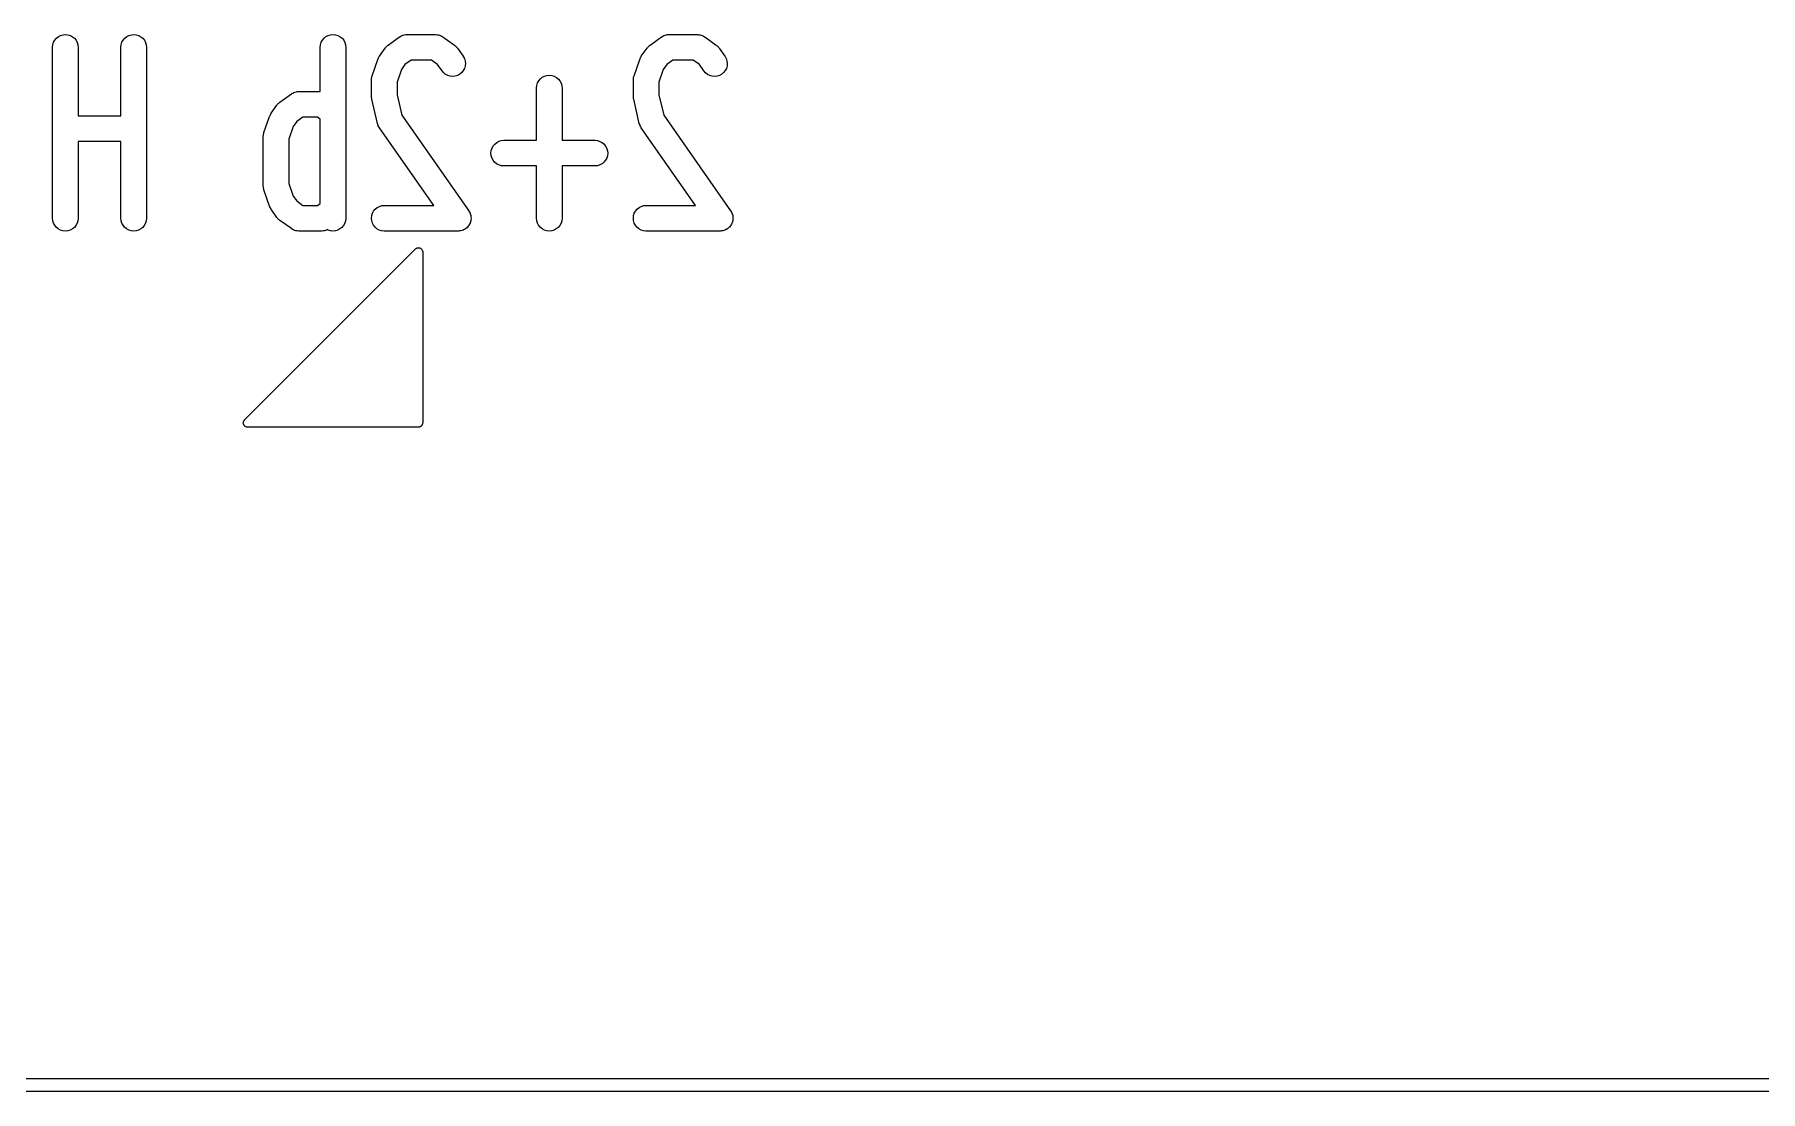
# Model space of a CAD drawing. Extents: x 69 to 231, y -99 to -49.
# Drawn here: x 190.11 to 210.31, y -97.83 to -85.45 of the extents above; entities that cross this region are included whole.
import ezdxf

# ---------------------------------------------------------------- set-up
doc = ezdxf.new("R2010")
doc.units = 0
doc.layers.add('BLACK', color=7, linetype='CONTINUOUS')

msp = doc.modelspace()

# ---------------------------------------------------------------- linework, layer by layer
at = {"layer": 'BLACK', "linetype": 'CONTINUOUS'}
for p, q in [((190.362, -85.4976), (190.385, -85.4792)), ((190.385, -85.4792), (190.41, -85.4657)), ((190.41, -85.4657), (190.439, -85.4574)), ((190.439, -85.4574), (190.468, -85.4548)), ((190.468, -85.4548), (190.497, -85.4578)), ((190.497, -85.4578), (190.525, -85.4665)), ((190.525, -85.4665), (190.551, -85.4804)), ((190.551, -85.4804), (190.573, -85.4991)), ((191.162, -85.4976), (191.185, -85.4792)), ((191.185, -85.4792), (191.21, -85.4657)), ((191.21, -85.4657), (191.239, -85.4574)), ((191.239, -85.4574), (191.268, -85.4548)), ((191.268, -85.4548), (191.297, -85.4578)), ((191.297, -85.4578), (191.325, -85.4665)), ((191.325, -85.4665), (191.351, -85.4804)), ((191.351, -85.4804), (191.373, -85.4991)), ((193.495, -85.4976), (193.518, -85.4792)), ((193.518, -85.4792), (193.544, -85.4657)), ((193.544, -85.4657), (193.572, -85.4574)), ((193.572, -85.4574), (193.601, -85.4548)), ((193.601, -85.4548), (193.63, -85.4578)), ((193.63, -85.4578), (193.658, -85.4665)), ((193.658, -85.4665), (193.684, -85.4804)), ((193.684, -85.4804), (193.706, -85.4991)), ((194.246, -85.5779), (194.379, -85.4827)), ((194.379, -85.4827), (194.381, -85.4815)), ((194.381, -85.4815), (194.382, -85.4808)), ((194.382, -85.4808), (194.384, -85.4798)), ((194.384, -85.4798), (194.395, -85.4736)), ((194.395, -85.4736), (194.407, -85.4672)), ((194.407, -85.4672), (194.408, -85.4668)), ((194.408, -85.4668), (194.41, -85.4661)), ((194.41, -85.4661), (194.422, -85.4623)), ((194.422, -85.4623), (194.435, -85.4582)), ((194.435, -85.4582), (194.436, -85.4581)), ((194.436, -85.4581), (194.438, -85.4576)), ((194.438, -85.4576), (194.451, -85.4563)), ((194.451, -85.4563), (194.464, -85.4548)), ((194.464, -85.4548), (194.465, -85.4549)), ((194.465, -85.4549), (194.467, -85.4548)), ((194.467, -85.4548), (194.8, -85.4548)), ((194.8, -85.4548), (194.802, -85.4548)), ((194.802, -85.4548), (194.804, -85.4549)), ((194.804, -85.4549), (194.805, -85.4548)), ((194.805, -85.4548), (194.818, -85.4566)), ((194.818, -85.4566), (194.831, -85.458)), ((194.831, -85.458), (194.833, -85.4585)), ((194.833, -85.4585), (194.834, -85.4587)), ((194.834, -85.4587), (194.847, -85.4629)), ((194.847, -85.4629), (194.859, -85.4669)), ((194.859, -85.4669), (194.86, -85.4676)), ((194.86, -85.4676), (194.862, -85.4681)), ((194.862, -85.4681), (194.873, -85.4747)), ((194.873, -85.4747), (194.885, -85.481)), ((194.885, -85.481), (194.886, -85.482)), ((194.886, -85.482), (194.887, -85.4827)), ((194.887, -85.4827), (195.021, -85.5779)), ((197.313, -85.5779), (197.446, -85.4827)), ((197.446, -85.4827), (197.448, -85.4815)), ((197.448, -85.4815), (197.449, -85.4808)), ((197.449, -85.4808), (197.45, -85.4798)), ((197.45, -85.4798), (197.462, -85.4736)), ((197.462, -85.4736), (197.473, -85.4672)), ((197.473, -85.4672), (197.475, -85.4668)), ((197.475, -85.4668), (197.476, -85.4661)), ((197.476, -85.4661), (197.489, -85.4623)), ((197.489, -85.4623), (197.501, -85.4582)), ((197.501, -85.4582), (197.503, -85.4581)), ((197.503, -85.4581), (197.504, -85.4576)), ((197.504, -85.4576), (197.517, -85.4563)), ((197.517, -85.4563), (197.53, -85.4548)), ((197.53, -85.4548), (197.532, -85.4549)), ((197.532, -85.4549), (197.533, -85.4548)), ((197.533, -85.4548), (197.867, -85.4548)), ((197.867, -85.4548), (197.869, -85.4548)), ((197.869, -85.4548), (197.87, -85.4549)), ((197.87, -85.4549), (197.872, -85.4548)), ((197.872, -85.4548), (197.885, -85.4566)), ((197.885, -85.4566), (197.898, -85.458)), ((197.898, -85.458), (197.899, -85.4585)), ((197.899, -85.4585), (197.901, -85.4587)), ((197.901, -85.4587), (197.913, -85.4629)), ((197.913, -85.4629), (197.926, -85.4669)), ((197.926, -85.4669), (197.927, -85.4676)), ((197.927, -85.4676), (197.928, -85.4681)), ((197.928, -85.4681), (197.94, -85.4747)), ((197.94, -85.4747), (197.951, -85.481)), ((197.951, -85.481), (197.953, -85.482)), ((197.953, -85.482), (197.954, -85.4827)), ((197.954, -85.4827), (198.087, -85.5779)), ((190.317, -85.6027), (190.32, -85.5736)), ((190.317, -85.6048), (190.317, -85.6027)), ((190.317, -87.6048), (190.317, -85.6048)), ((190.32, -85.5736), (190.329, -85.5457)), ((190.329, -85.5457), (190.343, -85.52)), ((190.343, -85.52), (190.362, -85.4976)), ((190.573, -85.4991), (190.592, -85.5218)), ((190.592, -85.5218), (190.605, -85.5476)), ((190.605, -85.5476), (190.614, -85.5756)), ((190.614, -85.5756), (190.617, -85.6048)), ((190.617, -85.6048), (190.617, -86.4071)), ((191.117, -85.6027), (191.12, -85.5736)), ((191.117, -85.6048), (191.117, -85.6027)), ((191.117, -86.4071), (191.117, -85.6048)), ((191.12, -85.5736), (191.129, -85.5457)), ((191.129, -85.5457), (191.143, -85.52)), ((191.143, -85.52), (191.162, -85.4976)), ((191.373, -85.4991), (191.392, -85.5218)), ((191.392, -85.5218), (191.405, -85.5476)), ((191.405, -85.5476), (191.414, -85.5756)), ((191.414, -85.5756), (191.417, -85.6048)), ((191.417, -85.6048), (191.417, -87.6048)), ((193.45, -85.6027), (193.453, -85.5736)), ((193.45, -85.6048), (193.45, -85.6027)), ((193.45, -86.1214), (193.45, -85.6048)), ((193.453, -85.5736), (193.462, -85.5457)), ((193.462, -85.5457), (193.476, -85.52)), ((193.476, -85.52), (193.495, -85.4976)), ((193.706, -85.4991), (193.725, -85.5218)), ((193.725, -85.5218), (193.739, -85.5476)), ((193.739, -85.5476), (193.747, -85.5756)), ((193.747, -85.5756), (193.75, -85.6048)), ((193.75, -85.6048), (193.75, -87.6048)), ((194.144, -85.7092), (194.21, -85.614)), ((194.21, -85.614), (194.212, -85.6123)), ((194.212, -85.6123), (194.218, -85.6049)), ((194.218, -85.6049), (194.224, -85.5972)), ((194.224, -85.5972), (194.228, -85.594)), ((194.228, -85.594), (194.231, -85.5903)), ((194.231, -85.5903), (194.239, -85.5844)), ((194.239, -85.5844), (194.246, -85.5779)), ((195.021, -85.5779), (195.022, -85.5792)), ((195.022, -85.5792), (195.029, -85.5857)), ((195.029, -85.5857), (195.037, -85.5917)), ((195.037, -85.5917), (195.04, -85.5955)), ((195.04, -85.5955), (195.044, -85.5987)), ((195.044, -85.5987), (195.05, -85.6066)), ((195.05, -85.6066), (195.056, -85.614)), ((195.056, -85.614), (195.123, -85.7092)), ((197.21, -85.7092), (197.277, -85.614)), ((197.277, -85.614), (197.278, -85.6123)), ((197.278, -85.6123), (197.285, -85.6049)), ((197.285, -85.6049), (197.291, -85.5972)), ((197.291, -85.5972), (197.294, -85.594)), ((197.294, -85.594), (197.298, -85.5903)), ((197.298, -85.5903), (197.305, -85.5844)), ((197.305, -85.5844), (197.313, -85.5779)), ((198.087, -85.5779), (198.089, -85.5792)), ((198.089, -85.5792), (198.096, -85.5857)), ((198.096, -85.5857), (198.104, -85.5918)), ((198.104, -85.5918), (198.107, -85.5955)), ((198.107, -85.5955), (198.111, -85.5987)), ((198.111, -85.5987), (198.117, -85.6066)), ((198.117, -85.6066), (198.123, -85.614)), ((198.123, -85.614), (198.19, -85.7092)), ((194.058, -85.9362), (194.125, -85.7457)), ((194.125, -85.7457), (194.126, -85.7437)), ((194.126, -85.7437), (194.128, -85.7393)), ((194.128, -85.7393), (194.129, -85.7347)), ((194.129, -85.7347), (194.134, -85.7262)), ((194.134, -85.7262), (194.138, -85.7173)), ((194.138, -85.7173), (194.141, -85.7135)), ((194.141, -85.7135), (194.144, -85.7092)), ((194.401, -85.8643), (194.35, -86.0112)), ((194.441, -85.8071), (194.401, -85.8643)), ((194.515, -85.7548), (194.441, -85.8071)), ((194.752, -85.7548), (194.515, -85.7548)), ((194.825, -85.8071), (194.752, -85.7548)), ((194.877, -85.8813), (194.825, -85.8071)), ((194.896, -85.9035), (194.877, -85.8813)), ((195.126, -85.877), (195.108, -85.8998)), ((195.123, -85.7092), (195.124, -85.7109)), ((195.124, -85.7109), (195.138, -85.7366)), ((195.139, -85.851), (195.126, -85.877)), ((195.138, -85.7366), (195.147, -85.7646)), ((195.147, -85.8229), (195.139, -85.851)), ((195.147, -85.7646), (195.15, -85.7937)), ((195.15, -85.7937), (195.147, -85.8229)), ((197.125, -85.9362), (197.192, -85.7457)), ((197.192, -85.7437), (197.195, -85.7393)), ((197.192, -85.7457), (197.192, -85.7437)), ((197.195, -85.7393), (197.196, -85.7347)), ((197.196, -85.7347), (197.201, -85.7262)), ((197.201, -85.7262), (197.205, -85.7173)), ((197.205, -85.7173), (197.208, -85.7135)), ((197.208, -85.7135), (197.21, -85.7092)), ((197.468, -85.8643), (197.417, -86.0112)), ((197.508, -85.8071), (197.468, -85.8643)), ((197.581, -85.7548), (197.508, -85.8071)), ((197.819, -85.7548), (197.581, -85.7548)), ((197.892, -85.8071), (197.819, -85.7548)), ((197.944, -85.8813), (197.892, -85.8071)), ((197.963, -85.9035), (197.944, -85.8813)), ((198.192, -85.877), (198.174, -85.8998)), ((198.19, -85.7092), (198.191, -85.7109)), ((198.191, -85.7109), (198.205, -85.7366)), ((198.206, -85.851), (198.192, -85.877)), ((198.205, -85.7366), (198.213, -85.7646)), ((198.214, -85.8229), (198.206, -85.851)), ((198.213, -85.7646), (198.217, -85.7937)), ((198.217, -85.7937), (198.214, -85.8229)), ((194.05, -85.9836), (194.051, -85.9741)), ((194.05, -85.9857), (194.05, -85.9836)), ((194.05, -86.1762), (194.05, -85.9857)), ((194.051, -85.9646), (194.053, -85.9596)), ((194.051, -85.9741), (194.051, -85.9646)), ((194.053, -85.9545), (194.056, -85.9454)), ((194.053, -85.9596), (194.053, -85.9545)), ((194.056, -85.9454), (194.058, -85.9362)), ((194.35, -86.0112), (194.35, -86.1589)), ((194.919, -85.9216), (194.896, -85.9035)), ((194.945, -85.9349), (194.919, -85.9216)), ((194.973, -85.9429), (194.945, -85.9349)), ((195.003, -85.9452), (194.973, -85.9429)), ((195.032, -85.9419), (195.003, -85.9452)), ((195.06, -85.9329), (195.032, -85.9419)), ((195.085, -85.9187), (195.06, -85.9329)), ((195.108, -85.8998), (195.085, -85.9187)), ((195.983, -86.0789), (195.987, -86.0498)), ((195.983, -86.081), (195.983, -86.0789)), ((195.983, -86.6929), (195.983, -86.081)), ((195.987, -86.0498), (195.995, -86.0219)), ((195.995, -86.0219), (196.01, -85.9962)), ((196.01, -85.9962), (196.028, -85.9738)), ((196.028, -85.9738), (196.051, -85.9554)), ((196.051, -85.9554), (196.077, -85.9419)), ((196.077, -85.9419), (196.105, -85.9336)), ((196.105, -85.9336), (196.134, -85.931)), ((196.134, -85.931), (196.163, -85.934)), ((196.163, -85.934), (196.191, -85.9427)), ((196.191, -85.9427), (196.217, -85.9566)), ((196.217, -85.9566), (196.24, -85.9753)), ((196.24, -85.9753), (196.258, -85.9979)), ((196.258, -85.9979), (196.272, -86.0238)), ((196.272, -86.0238), (196.28, -86.0518)), ((196.28, -86.0518), (196.283, -86.081)), ((196.283, -86.081), (196.283, -86.6929)), ((197.117, -85.9836), (197.118, -85.9741)), ((197.117, -85.9857), (197.117, -85.9836)), ((197.117, -86.1762), (197.117, -85.9857)), ((197.118, -85.9646), (197.119, -85.9596)), ((197.118, -85.9741), (197.118, -85.9646)), ((197.119, -85.9596), (197.12, -85.9545)), ((197.12, -85.9545), (197.123, -85.9454)), ((197.123, -85.9454), (197.125, -85.9362)), ((197.417, -86.0112), (197.417, -86.1589)), ((197.986, -85.9216), (197.963, -85.9035)), ((198.012, -85.9349), (197.986, -85.9216)), ((198.04, -85.9429), (198.012, -85.9349)), ((198.069, -85.9452), (198.04, -85.9429)), ((198.098, -85.9419), (198.069, -85.9452)), ((198.126, -85.9329), (198.098, -85.9419)), ((198.152, -85.9187), (198.126, -85.9329)), ((198.174, -85.8998), (198.152, -85.9187)), ((192.877, -86.3759), (192.944, -86.2806)), ((192.944, -86.2806), (192.945, -86.2789)), ((192.945, -86.2789), (192.951, -86.2716)), ((192.951, -86.2716), (192.957, -86.2639)), ((192.957, -86.2639), (192.961, -86.2606)), ((192.961, -86.2606), (192.964, -86.257)), ((192.964, -86.257), (192.972, -86.251)), ((192.972, -86.251), (192.979, -86.2446)), ((192.979, -86.2446), (193.113, -86.1494)), ((193.113, -86.1494), (193.115, -86.1482)), ((193.115, -86.1482), (193.116, -86.1474)), ((193.116, -86.1474), (193.117, -86.1465)), ((193.117, -86.1465), (193.129, -86.1403)), ((193.129, -86.1403), (193.14, -86.1339)), ((193.14, -86.1339), (193.142, -86.1334)), ((193.142, -86.1334), (193.143, -86.1327)), ((193.143, -86.1327), (193.155, -86.1289)), ((193.155, -86.1289), (193.168, -86.1249)), ((193.168, -86.1249), (193.169, -86.1247)), ((193.169, -86.1247), (193.171, -86.1243)), ((193.171, -86.1243), (193.184, -86.123)), ((193.184, -86.123), (193.197, -86.1215)), ((193.197, -86.1215), (193.199, -86.1216)), ((193.199, -86.1216), (193.2, -86.1214)), ((193.2, -86.1214), (193.45, -86.1214)), ((194.05, -86.1777), (194.05, -86.1762)), ((194.05, -86.1792), (194.05, -86.1777)), ((194.052, -86.1922), (194.05, -86.1792)), ((194.053, -86.2053), (194.052, -86.1922)), ((194.053, -86.2068), (194.053, -86.2053)), ((194.053, -86.2082), (194.053, -86.2068)), ((194.054, -86.2103), (194.053, -86.2082)), ((194.121, -86.496), (194.054, -86.2103)), ((194.35, -86.1589), (194.406, -86.3996)), ((197.117, -86.1777), (197.117, -86.1762)), ((197.117, -86.1792), (197.117, -86.1777)), ((197.118, -86.1922), (197.117, -86.1792)), ((197.12, -86.2053), (197.118, -86.1922)), ((197.12, -86.2068), (197.12, -86.2053)), ((197.12, -86.2082), (197.12, -86.2068)), ((197.121, -86.2103), (197.12, -86.2082)), ((197.187, -86.496), (197.121, -86.2103)), ((197.417, -86.1589), (197.473, -86.3996)), ((190.617, -86.4071), (191.117, -86.4071)), ((192.792, -86.6028), (192.858, -86.4124)), ((192.858, -86.4124), (192.859, -86.4104)), ((192.859, -86.4104), (192.861, -86.406)), ((192.861, -86.406), (192.863, -86.4014)), ((192.863, -86.4014), (192.868, -86.3928)), ((192.868, -86.3928), (192.872, -86.384)), ((192.872, -86.384), (192.875, -86.3801)), ((192.875, -86.3801), (192.877, -86.3759)), ((193.175, -86.4738), (193.135, -86.531)), ((193.248, -86.4214), (193.175, -86.4738)), ((193.419, -86.4214), (193.248, -86.4214)), ((193.45, -86.4439), (193.419, -86.4214)), ((193.45, -87.4323), (193.45, -86.4439)), ((194.125, -86.5082), (194.121, -86.496)), ((194.406, -86.3996), (195.19, -87.5187)), ((197.191, -86.5082), (197.187, -86.496)), ((197.473, -86.3996), (198.256, -87.5187)), ((192.783, -86.6503), (192.784, -86.6408)), ((192.783, -86.6524), (192.783, -86.6503)), ((192.783, -87.2238), (192.783, -86.6524)), ((192.784, -86.6408), (192.785, -86.6313)), ((192.785, -86.6313), (192.786, -86.6263)), ((192.786, -86.6263), (192.787, -86.6212)), ((192.787, -86.6212), (192.789, -86.6121)), ((192.789, -86.6121), (192.792, -86.6028)), ((193.135, -86.531), (193.083, -86.6779)), ((193.083, -86.6779), (193.083, -87.1983)), ((194.129, -86.5205), (194.125, -86.5082)), ((194.129, -86.522), (194.129, -86.5205)), ((194.13, -86.5237), (194.129, -86.522)), ((194.136, -86.5349), (194.13, -86.5237)), ((194.143, -86.5462), (194.136, -86.5349)), ((194.144, -86.5479), (194.143, -86.5462)), ((194.779, -87.4548), (194.144, -86.5479)), ((195.543, -86.7042), (195.571, -86.6957)), ((195.571, -86.6957), (195.6, -86.6929)), ((195.6, -86.6929), (195.983, -86.6929)), ((196.283, -86.6929), (196.667, -86.6929)), ((196.667, -86.6929), (196.669, -86.6929)), ((196.669, -86.6929), (196.698, -86.6961)), ((196.698, -86.6961), (196.726, -86.705)), ((197.195, -86.5205), (197.191, -86.5082)), ((197.196, -86.522), (197.195, -86.5205)), ((197.197, -86.5237), (197.196, -86.522)), ((197.203, -86.5349), (197.197, -86.5237)), ((197.209, -86.5462), (197.203, -86.5349)), ((197.21, -86.5479), (197.209, -86.5462)), ((197.845, -87.4548), (197.21, -86.5479)), ((191.117, -86.7071), (190.617, -86.7071)), ((190.617, -86.7071), (190.617, -87.6048)), ((191.117, -87.6048), (191.117, -86.7071)), ((195.45, -86.8418), (195.453, -86.8127)), ((195.453, -86.871), (195.45, -86.8418)), ((195.453, -86.8127), (195.462, -86.7847)), ((195.461, -86.899), (195.453, -86.871)), ((195.474, -86.925), (195.461, -86.899)), ((195.462, -86.7847), (195.476, -86.759)), ((195.476, -86.759), (195.494, -86.7364)), ((195.494, -86.7364), (195.517, -86.7179)), ((195.517, -86.7179), (195.543, -86.7042)), ((196.726, -86.705), (196.751, -86.7191)), ((196.751, -86.7191), (196.774, -86.7379)), ((196.774, -86.7379), (196.792, -86.7607)), ((196.805, -86.901), (196.791, -86.9267)), ((196.792, -86.7607), (196.806, -86.7867)), ((196.814, -86.873), (196.805, -86.901)), ((196.806, -86.7867), (196.814, -86.8147)), ((196.814, -86.8147), (196.817, -86.8439)), ((196.817, -86.8439), (196.814, -86.873)), ((195.493, -86.9478), (195.474, -86.925)), ((195.515, -86.9666), (195.493, -86.9478)), ((195.541, -86.9807), (195.515, -86.9666)), ((195.569, -86.9896), (195.541, -86.9807)), ((195.598, -86.9928), (195.569, -86.9896)), ((195.6, -86.9929), (195.598, -86.9928)), ((195.983, -86.9929), (195.6, -86.9929)), ((195.983, -87.6048), (195.983, -86.9929)), ((196.667, -86.9929), (196.283, -86.9929)), ((196.283, -86.9929), (196.283, -87.6048)), ((196.696, -86.99), (196.667, -86.9929)), ((196.724, -86.9815), (196.696, -86.99)), ((196.75, -86.9678), (196.724, -86.9815)), ((196.772, -86.9493), (196.75, -86.9678)), ((196.791, -86.9267), (196.772, -86.9493)), ((192.784, -87.2333), (192.783, -87.2238)), ((192.785, -87.2428), (192.784, -87.2333)), ((192.786, -87.2478), (192.785, -87.2428)), ((192.786, -87.2529), (192.786, -87.2478)), ((192.789, -87.2621), (192.786, -87.2529)), ((192.791, -87.2714), (192.789, -87.2621)), ((192.792, -87.2734), (192.791, -87.2714)), ((192.858, -87.4638), (192.792, -87.2734)), ((193.083, -87.1983), (193.135, -87.3452)), ((192.86, -87.4682), (192.858, -87.4638)), ((192.862, -87.4729), (192.86, -87.4682)), ((192.867, -87.4815), (192.862, -87.4729)), ((192.871, -87.4904), (192.867, -87.4815)), ((192.874, -87.4943), (192.871, -87.4904)), ((192.876, -87.4986), (192.874, -87.4943)), ((192.877, -87.5003), (192.876, -87.4986)), ((192.944, -87.5955), (192.877, -87.5003)), ((193.135, -87.3452), (193.175, -87.4024)), ((193.175, -87.4024), (193.248, -87.4548)), ((193.248, -87.4548), (193.419, -87.4548)), ((193.419, -87.4548), (193.45, -87.4323)), ((194.076, -87.5209), (194.094, -87.4983)), ((194.094, -87.4983), (194.117, -87.4798)), ((194.117, -87.4798), (194.143, -87.4661)), ((194.143, -87.4661), (194.171, -87.4576)), ((194.171, -87.4576), (194.2, -87.4548)), ((194.2, -87.4548), (194.779, -87.4548)), ((197.142, -87.5209), (197.161, -87.4983)), ((197.161, -87.4983), (197.184, -87.4798)), ((197.184, -87.4798), (197.21, -87.4661)), ((197.21, -87.4661), (197.238, -87.4576)), ((197.238, -87.4576), (197.267, -87.4548)), ((197.267, -87.4548), (197.845, -87.4548)), ((190.32, -87.6339), (190.317, -87.6048)), ((190.328, -87.6619), (190.32, -87.6339)), ((190.342, -87.6878), (190.328, -87.6619)), ((190.36, -87.7105), (190.342, -87.6878)), ((190.383, -87.7291), (190.36, -87.7105)), ((190.59, -87.6895), (190.572, -87.7119)), ((190.605, -87.6639), (190.59, -87.6895)), ((190.613, -87.6359), (190.605, -87.6639)), ((190.617, -87.6069), (190.613, -87.6359)), ((190.617, -87.6048), (190.617, -87.6069)), ((191.12, -87.6339), (191.117, -87.6048)), ((191.128, -87.6619), (191.12, -87.6339)), ((191.142, -87.6878), (191.128, -87.6619)), ((191.16, -87.7105), (191.142, -87.6878)), ((191.183, -87.7291), (191.16, -87.7105)), ((191.39, -87.6895), (191.372, -87.7119)), ((191.405, -87.6639), (191.39, -87.6895)), ((191.413, -87.6359), (191.405, -87.6639)), ((191.417, -87.6069), (191.413, -87.6359)), ((191.417, -87.6048), (191.417, -87.6069)), ((192.95, -87.603), (192.944, -87.5955)), ((192.956, -87.6108), (192.95, -87.603)), ((192.96, -87.6141), (192.956, -87.6108)), ((192.963, -87.6178), (192.96, -87.6141)), ((192.971, -87.6238), (192.963, -87.6178)), ((192.978, -87.6304), (192.971, -87.6238)), ((192.979, -87.6316), (192.978, -87.6304)), ((193.113, -87.7268), (192.979, -87.6316)), ((193.724, -87.6895), (193.705, -87.7119)), ((193.738, -87.6639), (193.724, -87.6895)), ((193.747, -87.6359), (193.738, -87.6639)), ((193.75, -87.6069), (193.747, -87.6359)), ((193.75, -87.6048), (193.75, -87.6069)), ((194.05, -87.6037), (194.053, -87.5746)), ((194.053, -87.6329), (194.05, -87.6037)), ((194.053, -87.5746), (194.062, -87.5466)), ((194.061, -87.661), (194.053, -87.6329)), ((194.074, -87.6869), (194.061, -87.661)), ((194.062, -87.5466), (194.076, -87.5209)), ((194.093, -87.7097), (194.074, -87.6869)), ((194.115, -87.7285), (194.093, -87.7097)), ((195.172, -87.7112), (195.162, -87.7196)), ((195.173, -87.7102), (195.172, -87.7112)), ((195.174, -87.7094), (195.173, -87.7102)), ((195.183, -87.6989), (195.174, -87.7094)), ((195.191, -87.6886), (195.183, -87.6989)), ((195.19, -87.5187), (195.191, -87.5205)), ((195.191, -87.5205), (195.191, -87.5216)), ((195.191, -87.5216), (195.192, -87.5226)), ((195.192, -87.6875), (195.191, -87.6886)), ((195.192, -87.5226), (195.198, -87.5345)), ((195.199, -87.6746), (195.192, -87.6865)), ((195.192, -87.6865), (195.192, -87.6875)), ((195.198, -87.5345), (195.205, -87.5462)), ((195.205, -87.6629), (195.199, -87.6746)), ((195.205, -87.5462), (195.205, -87.5474)), ((195.205, -87.5474), (195.206, -87.5486)), ((195.206, -87.6605), (195.205, -87.6616)), ((195.205, -87.6616), (195.205, -87.6629)), ((195.206, -87.5486), (195.21, -87.5614)), ((195.21, -87.6476), (195.206, -87.6605)), ((195.21, -87.5614), (195.213, -87.5741)), ((195.214, -87.6349), (195.21, -87.6476)), ((195.213, -87.5741), (195.214, -87.5754)), ((195.214, -87.5754), (195.214, -87.5767)), ((195.214, -87.5767), (195.215, -87.5899)), ((195.215, -87.619), (195.214, -87.6324)), ((195.214, -87.6324), (195.214, -87.6336)), ((195.214, -87.6336), (195.214, -87.6349)), ((195.215, -87.5899), (195.217, -87.6032)), ((195.217, -87.6058), (195.215, -87.619)), ((195.217, -87.6032), (195.217, -87.6045)), ((195.217, -87.6045), (195.217, -87.6058)), ((195.986, -87.6339), (195.983, -87.6048)), ((195.995, -87.6619), (195.986, -87.6339)), ((196.008, -87.6878), (195.995, -87.6619)), ((196.027, -87.7105), (196.008, -87.6878)), ((196.049, -87.7291), (196.027, -87.7105)), ((196.257, -87.6895), (196.238, -87.7119)), ((196.271, -87.6639), (196.257, -87.6895)), ((196.28, -87.6359), (196.271, -87.6639)), ((196.283, -87.6069), (196.28, -87.6359)), ((196.283, -87.6048), (196.283, -87.6069)), ((197.117, -87.6037), (197.12, -87.5746)), ((197.119, -87.6329), (197.117, -87.6037)), ((197.128, -87.661), (197.119, -87.6329)), ((197.12, -87.5746), (197.128, -87.5466)), ((197.128, -87.5466), (197.142, -87.5209)), ((197.141, -87.6869), (197.128, -87.661)), ((197.159, -87.7097), (197.141, -87.6869)), ((197.182, -87.7285), (197.159, -87.7097)), ((198.239, -87.7112), (198.229, -87.7196)), ((198.24, -87.7102), (198.239, -87.7112)), ((198.241, -87.7094), (198.24, -87.7102)), ((198.249, -87.6989), (198.241, -87.7094)), ((198.258, -87.6886), (198.249, -87.6989)), ((198.256, -87.5187), (198.257, -87.5205)), ((198.257, -87.5205), (198.258, -87.5216)), ((198.258, -87.5216), (198.259, -87.5226)), ((198.259, -87.6865), (198.258, -87.6875)), ((198.258, -87.6875), (198.258, -87.6886)), ((198.259, -87.5226), (198.265, -87.5345)), ((198.265, -87.6746), (198.259, -87.6865)), ((198.265, -87.5345), (198.271, -87.5462)), ((198.272, -87.6629), (198.265, -87.6746)), ((198.271, -87.5462), (198.272, -87.5474)), ((198.272, -87.5474), (198.272, -87.5486)), ((198.272, -87.5486), (198.276, -87.5614)), ((198.273, -87.6605), (198.272, -87.6616)), ((198.272, -87.6616), (198.272, -87.6629)), ((198.276, -87.6476), (198.273, -87.6605)), ((198.276, -87.5614), (198.28, -87.5741)), ((198.28, -87.6349), (198.276, -87.6476)), ((198.28, -87.5741), (198.28, -87.5754)), ((198.28, -87.5754), (198.281, -87.5767)), ((198.281, -87.6324), (198.28, -87.6336)), ((198.28, -87.6336), (198.28, -87.6349)), ((198.281, -87.5767), (198.282, -87.5899)), ((198.282, -87.619), (198.281, -87.6324)), ((198.282, -87.5899), (198.283, -87.6032)), ((198.283, -87.6058), (198.282, -87.619)), ((198.283, -87.6032), (198.283, -87.6045)), ((198.283, -87.6045), (198.283, -87.6058)), ((190.409, -87.743), (190.383, -87.7291)), ((190.437, -87.7517), (190.409, -87.743)), ((190.466, -87.7548), (190.437, -87.7517)), ((190.495, -87.7521), (190.466, -87.7548)), ((190.523, -87.7438), (190.495, -87.7521)), ((190.549, -87.7303), (190.523, -87.7438)), ((190.572, -87.7119), (190.549, -87.7303)), ((191.209, -87.743), (191.183, -87.7291)), ((191.237, -87.7517), (191.209, -87.743)), ((191.266, -87.7548), (191.237, -87.7517)), ((191.295, -87.7521), (191.266, -87.7548)), ((191.323, -87.7438), (191.295, -87.7521)), ((191.349, -87.7303), (191.323, -87.7438)), ((191.372, -87.7119), (191.349, -87.7303)), ((193.114, -87.7276), (193.113, -87.7268)), ((193.115, -87.7285), (193.114, -87.7276)), ((193.127, -87.7349), (193.115, -87.7285)), ((193.138, -87.7414), (193.127, -87.7349)), ((193.14, -87.7419), (193.138, -87.7414)), ((193.141, -87.7426), (193.14, -87.7419)), ((193.153, -87.7466), (193.141, -87.7426)), ((193.166, -87.7508), (193.153, -87.7466)), ((193.167, -87.751), (193.166, -87.7508)), ((193.169, -87.7515), (193.167, -87.751)), ((193.182, -87.7529), (193.169, -87.7515)), ((193.195, -87.7547), (193.182, -87.7529)), ((193.196, -87.7546), (193.195, -87.7547)), ((193.198, -87.7547), (193.196, -87.7546)), ((193.2, -87.7548), (193.198, -87.7547)), ((193.467, -87.7548), (193.2, -87.7548)), ((193.468, -87.7546), (193.467, -87.7548)), ((193.47, -87.7547), (193.468, -87.7546)), ((193.483, -87.7532), (193.47, -87.7547)), ((193.496, -87.7519), (193.483, -87.7532)), ((193.497, -87.7515), (193.496, -87.7519)), ((193.499, -87.7513), (193.497, -87.7515)), ((193.511, -87.7472), (193.499, -87.7513)), ((193.524, -87.7434), (193.511, -87.7472)), ((193.525, -87.7427), (193.524, -87.7434)), ((193.527, -87.7423), (193.525, -87.7427)), ((193.533, -87.7385), (193.527, -87.7423)), ((193.542, -87.743), (193.533, -87.7385)), ((193.57, -87.7517), (193.542, -87.743)), ((193.599, -87.7548), (193.57, -87.7517)), ((193.628, -87.7521), (193.599, -87.7548)), ((193.656, -87.7438), (193.628, -87.7521)), ((193.682, -87.7303), (193.656, -87.7438)), ((193.705, -87.7119), (193.682, -87.7303)), ((194.141, -87.7426), (194.115, -87.7285)), ((194.169, -87.7515), (194.141, -87.7426)), ((194.198, -87.7547), (194.169, -87.7515)), ((194.2, -87.7548), (194.198, -87.7547)), ((195.067, -87.7548), (194.2, -87.7548)), ((195.068, -87.7546), (195.067, -87.7548)), ((195.069, -87.7547), (195.068, -87.7546)), ((195.083, -87.7532), (195.069, -87.7547)), ((195.096, -87.7519), (195.083, -87.7532)), ((195.097, -87.7515), (195.096, -87.7519)), ((195.098, -87.7514), (195.097, -87.7515)), ((195.111, -87.7473), (195.098, -87.7514)), ((195.124, -87.7434), (195.111, -87.7473)), ((195.125, -87.7428), (195.124, -87.7434)), ((195.126, -87.7424), (195.125, -87.7428)), ((195.138, -87.736), (195.126, -87.7424)), ((195.15, -87.7297), (195.138, -87.736)), ((195.151, -87.7289), (195.15, -87.7297)), ((195.152, -87.7282), (195.151, -87.7289)), ((195.162, -87.7196), (195.152, -87.7282)), ((196.075, -87.743), (196.049, -87.7291)), ((196.103, -87.7517), (196.075, -87.743)), ((196.132, -87.7548), (196.103, -87.7517)), ((196.161, -87.7521), (196.132, -87.7548)), ((196.19, -87.7438), (196.161, -87.7521)), ((196.215, -87.7303), (196.19, -87.7438)), ((196.238, -87.7119), (196.215, -87.7303)), ((197.208, -87.7426), (197.182, -87.7285)), ((197.235, -87.7515), (197.208, -87.7426)), ((197.265, -87.7547), (197.235, -87.7515)), ((197.267, -87.7548), (197.265, -87.7547)), ((198.133, -87.7548), (197.267, -87.7548)), ((198.135, -87.7546), (198.133, -87.7548)), ((198.136, -87.7547), (198.135, -87.7546)), ((198.149, -87.7532), (198.136, -87.7547)), ((198.162, -87.7519), (198.149, -87.7532)), ((198.164, -87.7515), (198.162, -87.7519)), ((198.165, -87.7514), (198.164, -87.7515)), ((198.178, -87.7473), (198.165, -87.7514)), ((198.19, -87.7434), (198.178, -87.7473)), ((198.192, -87.7428), (198.19, -87.7434)), ((198.193, -87.7424), (198.192, -87.7428)), ((198.205, -87.736), (198.193, -87.7424)), ((198.216, -87.7297), (198.205, -87.736)), ((198.217, -87.7289), (198.216, -87.7297)), ((198.218, -87.7282), (198.217, -87.7289)), ((198.229, -87.7196), (198.218, -87.7282)), ((192.565, -89.9645), (194.565, -87.9646)), ((194.565, -87.9642), (194.569, -87.9613)), ((194.565, -87.9643), (194.565, -87.9642)), ((194.565, -87.9646), (194.565, -87.9643)), ((194.565, -87.9643), (194.565, -87.9643)), ((194.565, -87.9643), (194.565, -87.9643)), ((194.569, -87.9613), (194.573, -87.9582)), ((194.573, -87.9581), (194.577, -87.9559)), ((194.573, -87.9582), (194.573, -87.9581)), ((194.573, -87.9581), (194.573, -87.9581)), ((194.577, -87.9559), (194.581, -87.9536)), ((194.581, -87.9536), (194.586, -87.9522)), ((194.581, -87.9536), (194.581, -87.9536)), ((194.581, -87.9536), (194.581, -87.9536)), ((194.586, -87.9522), (194.591, -87.9509)), ((194.591, -87.9509), (194.596, -87.9504)), ((194.591, -87.9509), (194.591, -87.9509)), ((194.591, -87.9509), (194.591, -87.9509)), ((194.596, -87.9504), (194.6, -87.95)), ((194.6, -87.95), (194.601, -87.95)), ((194.6, -87.95), (194.6, -87.95)), ((194.601, -87.95), (194.605, -87.9505)), ((194.605, -87.9505), (194.61, -87.951)), ((194.61, -87.951), (194.61, -87.951)), ((194.61, -87.951), (194.61, -87.9511)), ((194.61, -87.9511), (194.615, -87.9525)), ((194.615, -87.9525), (194.619, -87.9539)), ((194.619, -87.9539), (194.619, -87.9539)), ((194.619, -87.9539), (194.62, -87.954)), ((194.62, -87.954), (194.624, -87.9562)), ((194.624, -87.9562), (194.628, -87.9585)), ((194.628, -87.9585), (194.628, -87.9586)), ((194.628, -87.9586), (194.628, -87.9586)), ((194.628, -87.9586), (194.632, -87.9616)), ((194.632, -87.9616), (194.635, -87.9648)), ((194.635, -87.9648), (194.636, -87.9648)), ((194.636, -87.9648), (194.636, -87.9649)), ((194.636, -87.9649), (194.638, -87.9684)), ((194.638, -87.9684), (194.642, -87.9723)), ((194.642, -87.9723), (194.642, -87.9724)), ((194.642, -87.9724), (194.642, -87.9725)), ((194.642, -87.9725), (194.644, -87.9767)), ((194.644, -87.9767), (194.646, -87.9809)), ((194.646, -87.9809), (194.646, -87.981)), ((194.646, -87.981), (194.646, -87.9811)), ((194.646, -87.9811), (194.648, -87.9857)), ((194.648, -87.9857), (194.649, -87.9903)), ((194.649, -87.9903), (194.649, -87.9904)), ((194.649, -87.9904), (194.649, -87.9905)), ((194.649, -87.9905), (194.65, -87.9953)), ((194.65, -87.9953), (194.65, -88)), ((194.65, -88), (194.65, -90)), ((192.55, -89.9997), (192.551, -89.9949)), ((192.55, -89.9998), (192.55, -89.9997)), ((192.55, -89.9997), (192.55, -89.9997)), ((192.55, -90.0047), (192.55, -89.9998)), ((192.551, -90.0094), (192.55, -90.0047)), ((192.551, -89.9899), (192.552, -89.9854)), ((192.551, -89.99), (192.551, -89.9899)), ((192.551, -89.9901), (192.551, -89.99)), ((192.551, -89.9949), (192.551, -89.9901)), ((192.551, -90.0095), (192.551, -90.0094)), ((192.551, -90.0094), (192.551, -90.0094)), ((192.552, -90.0143), (192.551, -90.0095)), ((192.552, -89.9854), (192.554, -89.9808)), ((192.554, -90.0187), (192.552, -90.0143)), ((192.554, -89.9806), (192.556, -89.9765)), ((192.554, -89.9807), (192.554, -89.9806)), ((192.554, -89.9808), (192.554, -89.9807)), ((192.554, -90.0188), (192.554, -90.0187)), ((192.554, -90.0189), (192.554, -90.0188)), ((192.556, -90.0233), (192.554, -90.0189)), ((192.556, -89.9765), (192.558, -89.9722)), ((192.558, -90.0274), (192.556, -90.0233)), ((192.558, -89.9722), (192.559, -89.9721)), ((192.558, -90.0275), (192.558, -90.0274)), ((192.558, -90.0274), (192.558, -90.0274)), ((192.561, -90.0313), (192.558, -90.0275)), ((192.559, -89.972), (192.562, -89.9683)), ((192.559, -89.9721), (192.559, -89.972)), ((192.564, -90.035), (192.561, -90.0313)), ((192.562, -89.9683), (192.565, -89.9646)), ((192.564, -90.0351), (192.564, -90.035)), ((192.564, -90.035), (192.564, -90.035)), ((192.568, -90.0382), (192.564, -90.0351)), ((192.565, -89.9646), (192.565, -89.9645)), ((192.565, -89.9645), (192.565, -89.9645)), ((192.565, -89.9645), (192.565, -89.9645)), ((192.572, -90.0413), (192.568, -90.0382)), ((192.572, -90.0414), (192.572, -90.0413)), ((192.572, -90.0413), (192.572, -90.0413)), ((192.576, -90.0436), (192.572, -90.0414)), ((192.58, -90.046), (192.576, -90.0436)), ((192.585, -90.0474), (192.58, -90.046)), ((192.58, -90.046), (192.58, -90.046)), ((192.58, -90.046), (192.58, -90.046)), ((192.59, -90.0489), (192.585, -90.0474)), ((192.595, -90.0495), (192.59, -90.0489)), ((192.59, -90.0489), (192.59, -90.0489)), ((192.59, -90.0489), (192.59, -90.0489)), ((192.599, -90.05), (192.595, -90.0495)), ((192.6, -90.05), (192.599, -90.05)), ((192.599, -90.05), (192.599, -90.05)), ((192.599, -90.05), (192.599, -90.05)), ((192.599, -90.05), (192.599, -90.05)), ((194.6, -90.05), (192.6, -90.05)), ((194.605, -90.0495), (194.6, -90.05)), ((194.609, -90.0491), (194.605, -90.0495)), ((194.61, -90.0491), (194.609, -90.0491)), ((194.614, -90.0477), (194.61, -90.049)), ((194.61, -90.049), (194.61, -90.0491)), ((194.619, -90.0464), (194.614, -90.0477)), ((194.623, -90.044), (194.619, -90.0462)), ((194.619, -90.0462), (194.619, -90.0463)), ((194.619, -90.0463), (194.619, -90.0464)), ((194.627, -90.0418), (194.623, -90.044)), ((194.628, -90.0417), (194.627, -90.0418)), ((194.631, -90.0386), (194.628, -90.0416)), ((194.628, -90.0416), (194.628, -90.0417)), ((194.635, -90.0357), (194.631, -90.0386)), ((194.638, -90.0318), (194.635, -90.0355)), ((194.635, -90.0355), (194.635, -90.0356)), ((194.635, -90.0356), (194.635, -90.0357)), ((194.641, -90.0282), (194.638, -90.0318)), ((194.644, -90.0238), (194.641, -90.028)), ((194.641, -90.028), (194.641, -90.0281)), ((194.641, -90.0281), (194.641, -90.0282)), ((194.646, -90.0197), (194.644, -90.0238)), ((194.647, -90.0149), (194.646, -90.0194)), ((194.646, -90.0194), (194.646, -90.0195)), ((194.646, -90.0195), (194.646, -90.0197)), ((194.649, -90.0104), (194.647, -90.0149)), ((194.65, -90.0007), (194.649, -90.0053)), ((194.649, -90.0053), (194.649, -90.0101)), ((194.649, -90.0101), (194.649, -90.0102)), ((194.649, -90.0102), (194.649, -90.0104)), ((194.65, -90), (194.65, -90.0003)), ((194.65, -90.0003), (194.65, -90.0003)), ((194.65, -90.0003), (194.65, -90.0004)), ((194.65, -90.0004), (194.65, -90.0007)), ((172.79, -97.675), (223.75, -97.675)), ((223.754, -97.825), (172.843, -97.825))]:
    msp.add_line(p, q, dxfattribs=at)

doc.saveas('drawing.dxf')
